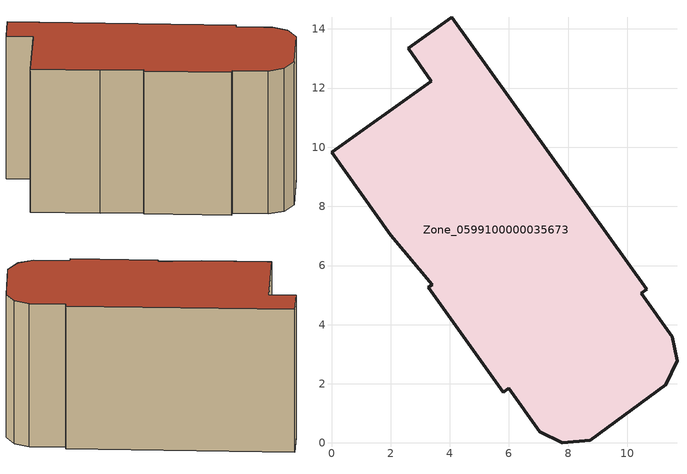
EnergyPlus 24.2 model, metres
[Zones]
Zone_0599100000035673
 floor ground (C_G): 5.8,1.71 3.27,5.26 3.41,5.36 2.01,7.02 0,9.83 3.37,12.23 2.59,13.34 4.06,14.4 10.66,5.19 10.48,5.06 11.53,3.6 11.68,2.78 11.31,1.97 8.75,0.08 7.8,0 7.04,0.39 5.99,1.85 z0
 wall outside (C_F): 10.66,5.19 4.06,14.4 2.59,13.34 3.37,12.23 0,9.83 2.01,7.02 3.41,5.36 3.27,5.26 5.8,1.71 5.99,1.85 7.04,0.39 7.8,0 8.75,0.08 11.31,1.97 11.68,2.78 11.53,3.6 10.48,5.06 10.66,5.19 z0:7.67
 roof outside (C_R): 3.27,5.26 5.8,1.71 5.99,1.85 7.04,0.39 7.8,0 8.75,0.08 11.31,1.97 11.68,2.78 11.53,3.6 10.48,5.06 10.66,5.19 4.06,14.4 2.59,13.34 3.37,12.23 0,9.83 2.01,7.02 3.41,5.36 z7.67
[BUILDING]
Pand.0599100000035673: North Axis=0; Terrain=City; Loads Convergence Tolerance Value=0.04; Temperature Convergence Tolerance Value=0.4; Solar Distribution=FullExterior; Maximum Number of Warmup Days=25; Minimum Number of Warmup Days=1
[Site:Location]
Rotterdam.The.Hague.AP_ZH_NLD Design_Conditions: Latitude=51.96; Longitude=4.45; Time Zone=1; Elevation=-4.5
[SITE:GROUNDTEMPERATURE:BUILDINGSURFACE]
18, 18, 18, 18, 18, 18, 18, 18, 18, 18, 18, 18
[MATERIAL] Thermal Absorptance=0.9; Solar Absorptance=0.7; Visible Absorptance=0.7
Name | Roughness | Thickness | Conductivity | Density | Specific Heat
G.TC.1975-1991 | MediumSmooth | 0.15 | 0.288461 | 540 | 1210
F.TC.1975-1991 | Rough | 0.3 | 0.230769 | 1920 | 840
R.TC.1975-1991 | MediumRough | 0.2 | 0.153846 | 1500 | 1000
[CONSTRUCTION]
C_G: G.TC.1975-1991
C_F: F.TC.1975-1991
C_R: R.TC.1975-1991
[ZONE]
Zone_0599100000035673: Type=1; Multiplier=1; Ceiling Height=Autocalculate; Volume=Autocalculate; Floor Area=autocalculate; Part of Total Floor Area=Yes
[ZONEINFILTRATION:DESIGNFLOWRATE]
Infil_Zone_0599100000035673: Zone or ZoneList or Space or SpaceList=Zone_0599100000035673; Schedule=AlwaysOn; Design Flow Rate Calculation Method=Flow/Area; Flow Rate per Floor Area=0.003; Constant Term Coefficient=1; Temperature Term Coefficient=0; Velocity Term Coefficient=0; Velocity Squared Term Coefficient=0
[HVACTEMPLATE:ZONE:IDEALLOADSAIRSYSTEM]
Zone_0599100000035673: Maximum Heating Supply Air Temperature=50; Minimum Cooling Supply Air Temperature=13; Maximum Heating Supply Air Humidity Ratio=0.0156; Minimum Cooling Supply Air Humidity Ratio=0.0077; Heating Limit=NoLimit; Cooling Limit=NoLimit; Dehumidification Control Type=ConstantSensibleHeatRatio; Cooling Sensible Heat Ratio=0.7; Dehumidification Setpoint=60; Humidification Control Type=None; Humidification Setpoint=30; Outdoor Air Method=None; Outdoor Air Flow Rate per Person=0.00944; Outdoor Air Flow Rate per Zone Floor Area=0; Outdoor Air Flow Rate per Zone=0; Demand Controlled Ventilation Type=None; Outdoor Air Economizer Type=NoEconomizer; Heat Recovery Type=None; Sensible Heat Recovery Effectiveness=0.7; Latent Heat Recovery Effectiveness=0.65
[ZONECONTROL:THERMOSTAT]
ThermostatControl_Zone_0599100000035673: Zone or ZoneList=Zone_0599100000035673; Control Type Schedule=DualSetpointControlType; Control 1=Thermostat_Zone_0599100000035673; Temperature Difference Between Cutout And Setpoint=0
[THERMOSTATSETPOINT:DUALSETPOINT]
Thermostat_Zone_0599100000035673: Heating Setpoint Temperature Schedule=HeatingSetpoint_Zone_0599100000035673; Cooling Setpoint Temperature Schedule=CoolingSetpoint_Zone_0599100000035673
[SCHEDULE:COMPACT]
HeatingSetpoint_Zone_0599100000035673: Through: 12/31, For: AllDays, Until: 24:00, 21
CoolingSetpoint_Zone_0599100000035673: Through: 12/31, For: AllDays, Until: 24:00, 24
DualSetpointControlType: Through: 12/31, For: AllDays, Until: 24:00, 4
AlwaysOn: Through: 12/31, For: AllDays, Until: 24:00, 1
